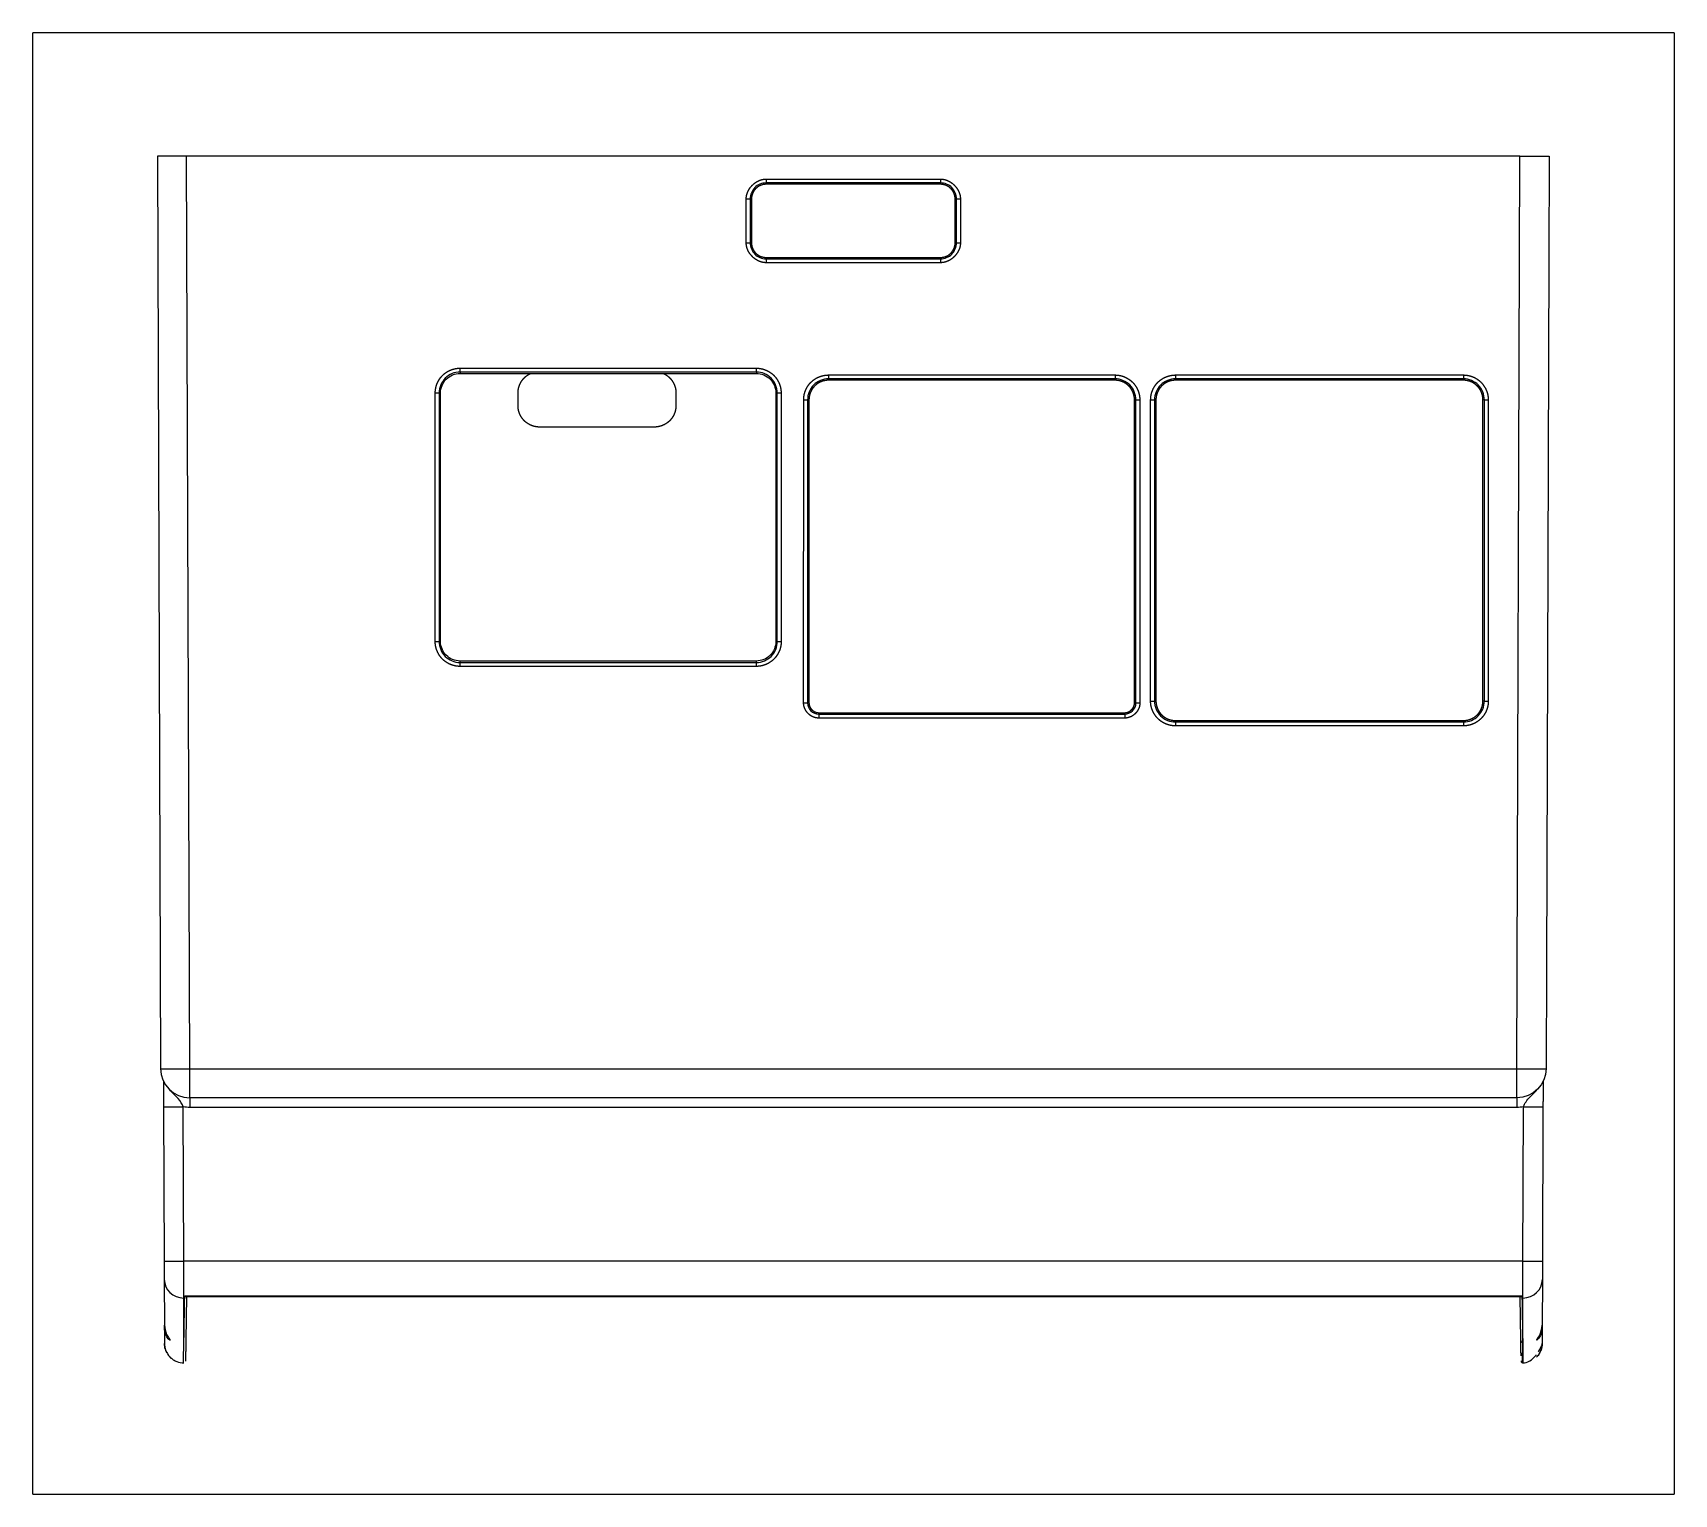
# Model space of a CAD drawing. Header units: inches. Extents: x 0 to 1189, y 0 to 841.
# Drawn here: x 826.6 to 911.3, y 306 to 381.3 of the extents above; entities that cross this region are included whole.
import ezdxf

# ---------------------------------------------------------------- set-up
doc = ezdxf.new("R2010")
doc.units = ezdxf.units.IN
doc.header["$MEASUREMENT"] = 0
doc.layers.add('1', color=7, linetype='Continuous', true_color=0xffffff)

msp = doc.modelspace()

# ---------------------------------------------------------------- linework, layer by layer
at = {"layer": '1', "color": 251}
for p, q in [((911.2718, 381.3401), (826.6493, 381.3401)), ((826.6493, 306.0183), (826.6493, 381.3401)), ((911.2718, 381.3401), (911.2718, 306.0183)), ((826.6493, 306.0183), (911.2718, 306.0183))]:
    msp.add_line(p, q, dxfattribs=at)
at = {"layer": '1', "color": 21}
for p, q in [((833.0728, 374.9901), (833.237, 327.9508)), ((834.5802, 374.9901), (833.0728, 374.9901)), ((903.3223, 374.9901), (834.5802, 374.9901)), ((834.7445, 327.9495), (834.5802, 374.9901)), ((903.1581, 327.9495), (903.3223, 374.9901)), ((903.3223, 374.9901), (904.8298, 374.9901)), ((904.8298, 374.9901), (904.6656, 327.9508)), ((864.4539, 373.8021), (873.4486, 373.8021)), ((864.4539, 373.8021), (864.4539, 373.6023)), ((864.4539, 373.6023), (864.4539, 373.5328)), ((873.4486, 373.6023), (864.4539, 373.6023)), ((873.4486, 373.5328), (864.4539, 373.5328)), ((873.4486, 373.8021), (873.4486, 373.6023)), ((873.4486, 373.6023), (873.4486, 373.5328)), ((863.4294, 370.5171), (863.4299, 372.7783)), ((863.6306, 372.7791), (863.6301, 370.5179)), ((863.6306, 372.7791), (863.7001, 372.7791)), ((863.7001, 372.7791), (863.7001, 370.5178)), ((874.2024, 370.5178), (874.2024, 372.7791)), ((874.2719, 372.7791), (874.2024, 372.7791)), ((874.2724, 370.5179), (874.2719, 372.7791)), ((874.4726, 372.7783), (874.4732, 370.5171)), ((863.6301, 370.5179), (863.7001, 370.5178)), ((874.2724, 370.5179), (874.2024, 370.5178)), ((864.4539, 369.7641), (873.4486, 369.7641)), ((864.4539, 369.6939), (864.4539, 369.7641)), ((864.4539, 369.6939), (864.4539, 369.4923)), ((864.4539, 369.6939), (873.4486, 369.6939)), ((873.4486, 369.4923), (864.4539, 369.4923)), ((873.4486, 369.6939), (873.4486, 369.7641)), ((873.4486, 369.6939), (873.4486, 369.4923)), ((848.6754, 363.856), (848.6754, 364.0558)), ((848.6754, 364.0558), (863.9514, 364.0558)), ((863.9514, 363.856), (863.9514, 364.0558)), ((848.6754, 363.856), (848.6754, 363.7843)), ((863.9514, 363.856), (848.6754, 363.856)), ((848.6754, 363.7843), (863.9514, 363.7843)), ((863.9514, 363.856), (863.9514, 363.7843)), ((867.6699, 363.7042), (867.6699, 363.5043)), ((867.6699, 363.7042), (882.4434, 363.7042)), ((867.6699, 363.5043), (867.6699, 363.4326)), ((882.4434, 363.5043), (867.6699, 363.5043)), ((882.4434, 363.4326), (867.6699, 363.4326)), ((882.4434, 363.7042), (882.4434, 363.5043)), ((882.4434, 363.5043), (882.4434, 363.4326)), ((885.5589, 363.7042), (885.5589, 363.5043)), ((885.5589, 363.7042), (900.4078, 363.7042)), ((885.5589, 363.5043), (885.5589, 363.4326)), ((900.4078, 363.5043), (885.5589, 363.5043)), ((900.4078, 363.4326), (885.5589, 363.4326)), ((900.4078, 363.7042), (900.4078, 363.5043)), ((900.4078, 363.5043), (900.4078, 363.4326)), ((847.3949, 349.9648), (847.3978, 362.7786)), ((847.5986, 362.7794), (847.5956, 349.9656)), ((847.5986, 362.7794), (847.6704, 362.7793)), ((847.6704, 349.9656), (847.6704, 362.7793)), ((851.6653, 362.1261), (851.6653, 362.7793)), ((859.8058, 362.7793), (859.8058, 362.1261)), ((865.0282, 362.7794), (864.9564, 362.7793)), ((864.9564, 362.7793), (864.9564, 349.9656)), ((865.0311, 349.9656), (865.0282, 362.7794)), ((865.2289, 362.7786), (865.2319, 349.9648)), ((866.3887, 346.7991), (866.3923, 362.4268)), ((866.593, 362.4276), (866.5894, 346.7999)), ((866.593, 362.4276), (866.6649, 362.4276)), ((866.6649, 362.4276), (866.6649, 346.7998)), ((883.4484, 346.7998), (883.4484, 362.4276)), ((883.5203, 362.4276), (883.4484, 362.4276)), ((883.5239, 346.7999), (883.5203, 362.4276)), ((883.721, 362.4268), (883.7246, 346.7991)), ((884.2777, 346.8996), (884.2813, 362.4268)), ((884.482, 362.4276), (884.4784, 346.9004)), ((884.482, 362.4276), (884.5539, 362.4276)), ((884.5539, 362.4276), (884.5539, 346.9003)), ((901.4128, 346.9003), (901.4128, 362.4276)), ((901.4847, 362.4276), (901.4128, 362.4276)), ((901.4882, 346.9004), (901.4847, 362.4276)), ((901.6854, 362.4268), (901.6889, 346.8996)), ((858.7003, 361.0206), (852.7708, 361.0206)), ((847.5956, 349.9656), (847.6704, 349.9656)), ((865.0311, 349.9656), (864.9564, 349.9656)), ((863.9514, 348.9606), (848.6754, 348.9606)), ((848.6754, 348.8857), (848.6754, 348.9606)), ((848.6754, 348.8857), (863.9514, 348.8857)), ((848.6754, 348.6841), (848.6754, 348.8857)), ((863.9514, 348.6841), (848.6754, 348.6841)), ((863.9514, 348.8857), (863.9514, 348.9606)), ((863.9514, 348.6841), (863.9514, 348.8857)), ((866.5894, 346.7999), (866.6649, 346.7998)), ((867.1674, 346.2973), (882.9459, 346.2973)), ((867.1674, 346.2218), (867.1674, 346.2973)), ((867.1674, 346.2218), (882.9459, 346.2218)), ((867.1674, 346.2218), (867.1674, 346.0202)), ((882.9459, 346.2218), (882.9459, 346.2973)), ((882.9459, 346.2218), (882.9459, 346.0202)), ((883.5239, 346.7999), (883.4484, 346.7998)), ((884.4784, 346.9004), (884.5539, 346.9003)), ((901.4882, 346.9004), (901.4128, 346.9003)), ((882.9459, 346.0202), (867.1674, 346.0202)), ((885.5589, 345.8953), (900.4078, 345.8953)), ((885.5589, 345.8197), (885.5589, 345.8953)), ((885.5589, 345.8197), (900.4078, 345.8197)), ((885.5589, 345.8197), (885.5589, 345.6181)), ((900.4078, 345.6181), (885.5589, 345.6181)), ((900.4078, 345.8197), (900.4078, 345.8953)), ((900.4078, 345.8197), (900.4078, 345.6181)), ((834.7445, 326.4486), (834.7445, 327.9495)), ((834.7445, 327.9495), (903.1581, 327.9495)), ((903.1581, 326.4486), (903.1581, 327.9495)), ((833.3946, 325.9856), (833.4223, 318.0291)), ((834.4273, 318.0238), (834.3996, 325.9803)), ((834.7445, 326.4486), (834.7445, 325.9505)), ((903.1581, 326.4486), (834.7445, 326.4486)), ((903.1581, 325.9505), (834.7445, 325.9505)), ((903.1581, 326.4486), (903.1581, 325.9505)), ((903.4752, 318.0238), (903.503, 325.9803)), ((904.508, 325.9856), (904.4802, 318.0291)), ((833.4223, 318.0291), (833.4257, 317.0815)), ((903.4752, 318.0238), (834.4273, 318.0238)), ((904.4802, 318.0291), (904.4769, 317.0815)), ((833.4257, 317.0815), (833.4339, 314.7224)), ((904.4769, 317.0815), (904.4686, 314.7224)), ((834.4785, 316.1288), (834.4306, 316.1288)), ((834.4394, 316.2078), (903.4632, 316.2078)), ((834.4785, 316.1288), (834.4802, 316.233)), ((834.4802, 316.233), (903.4223, 316.233)), ((834.5789, 316.2226), (834.539, 313.9349)), ((903.3635, 313.9349), (903.3236, 316.2226)), ((903.4223, 316.233), (903.4241, 316.1288)), ((903.4719, 316.1288), (903.4241, 316.1288)), ((833.4343, 314.6015), (833.4339, 314.7227)), ((833.4343, 314.6015), (833.4372, 313.7831)), ((833.4504, 314.6016), (833.4354, 314.6015)), ((904.4682, 314.6015), (904.4633, 314.6015)), ((904.4682, 314.6015), (904.4654, 313.7831)), ((904.4686, 314.7225), (904.4682, 314.6015)), ((903.4604, 312.7806), (903.464, 313.8393))]:
    msp.add_line(p, q, dxfattribs=at)
msp.add_arc((834.7445, 327.9561), 1.5075, 180.2, 270, dxfattribs=at)
at = {"layer": '1', "color": 21, "extrusion": (0, 0, -1)}
msp.add_arc((-903.1581, 327.9561), 1.5075, 180.2, 270, dxfattribs=at)
at = {"layer": '1', "color": 21}
for centre, major_axis, ratio, start_param, end_param in [((863.4299, 372.7792), (-0.201, 0), 0.0043633, 1.5707973, 3.0892323), ((874.4726, 372.7792), (-0.201, 0), 0.0043633, 0.0523604, 1.5707953), ((863.4294, 370.518), (-0.201, 0), 0.0043633, 1.5707973, 3.0892323), ((874.4731, 370.518), (-0.201, 0), 0.0043633, 0.0523604, 1.5707953), ((847.3979, 362.7795), (0.201, 0), 0.0043633, 4.71239, 6.2308249), ((865.2289, 362.7795), (0.201, 0), 0.0043633, 3.193953, 4.712388), ((866.3923, 362.4277), (0.201, 0), 0.0043633, 4.71239, 6.2308249), ((883.721, 362.4277), (0.201, 0), 0.0043633, 3.193953, 4.712388), ((884.2813, 362.4277), (0.201, 0), 0.0043633, 4.71239, 6.2308249), ((901.6853, 362.4277), (0.201, 0), 0.0043633, 3.193953, 4.712388), ((847.395, 349.9657), (0.201, 0), 0.0043633, 4.71239, 6.2308249), ((865.2318, 349.9657), (0.201, 0), 0.0043633, 3.193953, 4.712388), ((866.3887, 346.8), (0.201, 0), 0.0043633, 4.71239, 6.2308249), ((883.7245, 346.8), (0.201, 0), 0.0043633, 3.193953, 4.712388), ((884.2778, 346.9005), (0.201, 0), 0.0043633, 4.71239, 6.2308249), ((901.6889, 346.9005), (0.201, 0), 0.0043633, 3.193953, 4.712388), ((834.7438, 327.9561), (-1.5075, -0.0053), 0.0043633, 0, 1.5707811), ((903.1587, 327.9561), (1.5075, -0.0053), 0.0043633, 4.7124042, 6.2831853), ((834.3989, 325.9891), (1.005, 0.0035), 0.0087265, 3.1415927, 4.7123585), ((903.5036, 325.9891), (-1.005, 0.0035), 0.0087265, 1.5708268, 3.1415927), ((834.4267, 318.0326), (1.005, 0.0035), 0.0087265, 3.1415927, 4.7123585), ((903.4758, 318.0326), (-1.005, 0.0035), 0.0087265, 1.5708268, 3.1415927), ((834.4306, 317.0851), (1.005, 0.0035), 0.9515413, 3.1415923, 4.7090672), ((903.4719, 317.0851), (-1.005, 0.0035), 0.9515413, 1.5741182, 3.141593), ((903.464, 313.9367), (-0.1005, -0.0018), 0.984696, 0, 1.5536101)]:
    msp.add_ellipse(centre, major_axis=major_axis, ratio=ratio, start_param=start_param, end_param=end_param, dxfattribs=at)
at = {"layer": '1', "color": 21, "extrusion": (0, 0, -1)}
for centre, major_axis, start_param, end_param in [((834.7445, 327.9605), (2.0021, -0.1781), 1.4820866, 1.6545249), ((903.1581, 327.9605), (2.01, 0), 1.398358, 1.5707963)]:
    msp.add_ellipse(centre, major_axis=major_axis, ratio=1, start_param=start_param, end_param=end_param, dxfattribs=at)
at = {"layer": '1', "color": 21}
for points, degree, knots in [([(863.4299, 372.7783), (863.4304, 372.9699), (863.5158, 373.158), (863.5978, 373.3384), (863.7439, 373.4854), (863.8897, 373.632), (864.071, 373.7152), (864.2595, 373.8017), (864.4539, 373.8021)], 2, [0, 0, 0, 0.25, 0.25, 0.5, 0.5, 0.75, 0.75, 1, 1, 1]), ([(864.4539, 373.6023), (864.2384, 373.6023), (864.0242, 373.5136), (863.7194, 373.2088), (863.6306, 372.9947), (863.6306, 372.7791)], 3, [0, 0, 0, 0, 0.5, 0.5, 1, 1, 1, 1]), ([(864.4539, 373.5328), (864.3801, 373.5327), (864.307, 373.518), (864.235, 373.5034), (864.1657, 373.4748), (864.0974, 373.4465), (864.0353, 373.4054), (863.9733, 373.3644), (863.9209, 373.3121), (863.8692, 373.2605), (863.8275, 373.1977), (863.7869, 373.1365), (863.7582, 373.0673), (863.7299, 372.999), (863.715, 372.926), (863.7002, 372.8534), (863.7001, 372.7791)], 2, [0, 0, 0, 0.125, 0.125, 0.25, 0.25, 0.375, 0.375, 0.5, 0.5, 0.625, 0.625, 0.75, 0.75, 0.875, 0.875, 1, 1, 1]), ([(873.4486, 373.8021), (873.6402, 373.8017), (873.8284, 373.7162), (874.0088, 373.6344), (874.1558, 373.4882), (874.3024, 373.3424), (874.3856, 373.1612), (874.4721, 372.9727), (874.4726, 372.7783)], 2, [0, 0, 0, 0.25, 0.25, 0.5, 0.5, 0.75, 0.75, 1, 1, 1]), ([(874.2719, 372.7791), (874.2719, 372.9947), (874.1831, 373.2088), (873.8783, 373.5136), (873.6641, 373.6023), (873.4486, 373.6023)], 3, [0, 0, 0, 0, 0.5, 0.5, 1, 1, 1, 1]), ([(874.2024, 372.7791), (874.2023, 372.8529), (874.1875, 372.926), (874.173, 372.998), (874.1443, 373.0673), (874.1161, 373.1356), (874.075, 373.1977), (874.0339, 373.2597), (873.9816, 373.3121), (873.93, 373.3638), (873.8672, 373.4054), (873.806, 373.4461), (873.7368, 373.4748), (873.6685, 373.5031), (873.5955, 373.518), (873.523, 373.5327), (873.4486, 373.5328)], 2, [0, 0, 0, 0.125, 0.125, 0.25, 0.25, 0.375, 0.375, 0.5, 0.5, 0.625, 0.625, 0.75, 0.75, 0.875, 0.875, 1, 1, 1]), ([(864.4539, 369.4923), (864.2622, 369.4928), (864.0739, 369.5783), (863.8933, 369.6603), (863.7462, 369.8066), (863.5995, 369.9525), (863.5163, 370.1339), (863.4298, 370.3226), (863.4294, 370.5171)], 2, [0, 0, 0, 0.25, 0.25, 0.5, 0.5, 0.75, 0.75, 1, 1, 1]), ([(863.6301, 370.5179), (863.6301, 370.3022), (863.7188, 370.0878), (864.0238, 369.7828), (864.2382, 369.694), (864.4539, 369.6939)], 3, [0, 0, 0, 0, 0.5, 0.5, 1, 1, 1, 1]), ([(863.7001, 370.5178), (863.7002, 370.444), (863.715, 370.3709), (863.7296, 370.299), (863.7582, 370.2297), (863.7864, 370.1614), (863.8275, 370.0993), (863.8686, 370.0373), (863.9209, 369.9849), (863.9725, 369.9332), (864.0353, 369.8915), (864.0965, 369.8509), (864.1657, 369.8222), (864.234, 369.7938), (864.307, 369.779), (864.3796, 369.7642), (864.4539, 369.7641)], 2, [0, 0, 0, 0.125, 0.125, 0.25, 0.25, 0.375, 0.375, 0.5, 0.5, 0.625, 0.625, 0.75, 0.75, 0.875, 0.875, 1, 1, 1]), ([(873.4486, 369.6939), (873.6643, 369.694), (873.8787, 369.7828), (874.1837, 370.0878), (874.2725, 370.3022), (874.2724, 370.5179)], 3, [0, 0, 0, 0, 0.5, 0.5, 1, 1, 1, 1]), ([(873.4486, 369.7641), (873.5224, 369.7642), (873.5955, 369.779), (873.6675, 369.7935), (873.7368, 369.8222), (873.8051, 369.8504), (873.8672, 369.8915), (873.9292, 369.9325), (873.9816, 369.9849), (874.0333, 370.0365), (874.075, 370.0993), (874.1156, 370.1604), (874.1443, 370.2297), (874.1727, 370.298), (874.1875, 370.3709), (874.2023, 370.4435), (874.2024, 370.5178)], 2, [0, 0, 0, 0.125, 0.125, 0.25, 0.25, 0.375, 0.375, 0.5, 0.5, 0.625, 0.625, 0.75, 0.75, 0.875, 0.875, 1, 1, 1]), ([(874.4732, 370.5171), (874.4727, 370.3254), (874.3873, 370.1371), (874.3053, 369.9565), (874.1591, 369.8094), (874.0132, 369.6626), (873.8318, 369.5794), (873.6431, 369.4928), (873.4486, 369.4923)], 2, [0, 0, 0, 0.25, 0.25, 0.5, 0.5, 0.75, 0.75, 1, 1, 1]), ([(847.3978, 362.7786), (847.398, 362.9033), (847.4231, 363.0279), (847.4478, 363.1502), (847.4962, 363.267), (847.5444, 363.3833), (847.6139, 363.4881), (847.6828, 363.592), (847.7721, 363.6813), (847.9497, 363.859), (848.1864, 363.9573), (848.3027, 364.0057), (848.4257, 364.0306), (848.5497, 364.0557), (848.6754, 364.0558)], 2, [0, 0, 0, 0.125, 0.125, 0.25, 0.25, 0.375, 0.375, 0.5, 0.5, 0.75, 0.75, 0.875, 0.875, 1, 1, 1]), ([(863.9514, 364.0558), (864.0761, 364.0557), (864.2007, 364.0306), (864.323, 364.006), (864.4398, 363.9576), (864.5561, 363.9094), (864.6609, 363.84), (864.7649, 363.7711), (864.8542, 363.6818), (865.0319, 363.5042), (865.1303, 363.2676), (865.1787, 363.1512), (865.2036, 363.0282), (865.2288, 362.9043), (865.2289, 362.7786)], 2, [0, 0, 0, 0.125, 0.125, 0.25, 0.25, 0.375, 0.375, 0.5, 0.5, 0.75, 0.75, 0.875, 0.875, 1, 1, 1]), ([(848.6754, 363.856), (848.3935, 363.856), (848.1134, 363.74), (847.7147, 363.3414), (847.5986, 363.0613), (847.5986, 362.7794)], 3, [0, 0, 0, 0, 0.5, 0.5, 1, 1, 1, 1]), ([(847.6704, 362.7793), (847.6704, 363.0425), (847.7787, 363.3039), (848.1508, 363.676), (848.4123, 363.7843), (848.6754, 363.7843)], 3, [0, 0, 0, 0, 0.5, 0.5, 1, 1, 1, 1]), ([(851.6653, 362.7793), (851.6654, 362.8875), (851.6871, 362.9948), (851.7085, 363.1006), (851.7504, 363.202), (851.792, 363.3024), (851.8521, 363.3933), (851.9125, 363.4844), (851.9891, 363.5611), (852.0649, 363.637), (852.1568, 363.698), (852.2355, 363.7502), (852.323, 363.7889)], 2, [0, 0, 0, 0.1702091, 0.1702091, 0.3404183, 0.3404183, 0.5106274, 0.5106274, 0.6808366, 0.6808366, 0.8510457, 0.8510457, 1, 1, 1]), ([(859.148, 363.7889), (859.2348, 363.7506), (859.3142, 363.698), (859.4053, 363.6377), (859.482, 363.5611), (859.5579, 363.4852), (859.6189, 363.3933), (859.6786, 363.3033), (859.7206, 363.202), (859.7622, 363.1016), (859.7839, 362.9948), (859.8057, 362.888), (859.8058, 362.7793)], 2, [0, 0, 0, 0.1488096, 0.1488096, 0.3190477, 0.3190477, 0.4892858, 0.4892858, 0.6595239, 0.6595239, 0.8297619, 0.8297619, 1, 1, 1]), ([(865.0282, 362.7794), (865.0282, 363.0613), (864.9121, 363.3414), (864.5134, 363.74), (864.2332, 363.856), (863.9514, 363.856)], 3, [0, 0, 0, 0, 0.5, 0.5, 1, 1, 1, 1]), ([(863.9514, 363.7843), (864.2145, 363.7843), (864.476, 363.676), (864.8481, 363.3039), (864.9564, 363.0425), (864.9564, 362.7793)], 3, [0, 0, 0, 0, 0.5, 0.5, 1, 1, 1, 1]), ([(866.3923, 362.4268), (866.3924, 362.5516), (866.4175, 362.6761), (866.4422, 362.7985), (866.4906, 362.9153), (866.5388, 363.0315), (866.6083, 363.1364), (866.6772, 363.2403), (866.7665, 363.3296), (866.9442, 363.5073), (867.1809, 363.6056), (867.2972, 363.654), (867.4202, 363.6789), (867.5442, 363.7041), (867.6699, 363.7042)], 2, [0, 0, 0, 0.125, 0.125, 0.25, 0.25, 0.375, 0.375, 0.5, 0.5, 0.75, 0.75, 0.875, 0.875, 1, 1, 1]), ([(867.6699, 363.5043), (867.388, 363.5044), (867.1078, 363.3883), (866.7091, 362.9897), (866.593, 362.7096), (866.593, 362.4276)], 3, [0, 0, 0, 0, 0.5, 0.5, 1, 1, 1, 1]), ([(867.6699, 363.4326), (867.5716, 363.4325), (867.474, 363.4128), (867.3779, 363.3933), (867.2857, 363.3552), (867.1944, 363.3174), (867.1118, 363.2627), (867.029, 363.2079), (866.9592, 363.1382), (866.8902, 363.0693), (866.8348, 362.9857), (866.7805, 362.904), (866.7423, 362.8118), (866.7045, 362.7206), (866.6847, 362.6235), (866.665, 362.5264), (866.6649, 362.4276)], 2, [0, 0, 0, 0.125, 0.125, 0.25, 0.25, 0.375, 0.375, 0.5, 0.5, 0.625, 0.625, 0.75, 0.75, 0.875, 0.875, 1, 1, 1]), ([(882.4434, 363.7042), (882.5681, 363.7041), (882.6927, 363.679), (882.815, 363.6543), (882.9318, 363.6059), (883.0481, 363.5577), (883.153, 363.4883), (883.2569, 363.4194), (883.3463, 363.3301), (883.524, 363.1525), (883.6224, 362.9159), (883.6707, 362.7995), (883.6957, 362.6765), (883.7209, 362.5526), (883.721, 362.4268)], 2, [0, 0, 0, 0.125, 0.125, 0.25, 0.25, 0.375, 0.375, 0.5, 0.5, 0.75, 0.75, 0.875, 0.875, 1, 1, 1]), ([(883.5203, 362.4276), (883.5202, 362.7096), (883.4042, 362.9897), (883.0054, 363.3883), (882.7253, 363.5044), (882.4434, 363.5043)], 3, [0, 0, 0, 0, 0.5, 0.5, 1, 1, 1, 1]), ([(883.4484, 362.4276), (883.4483, 362.5259), (883.4286, 362.6235), (883.4091, 362.7196), (883.371, 362.8118), (883.3332, 362.9031), (883.2785, 362.9857), (883.2237, 363.0685), (883.154, 363.1382), (883.0851, 363.2073), (883.0015, 363.2627), (882.9198, 363.317), (882.8276, 363.3552), (882.7364, 363.393), (882.6393, 363.4128), (882.5422, 363.4325), (882.4434, 363.4326)], 2, [0, 0, 0, 0.125, 0.125, 0.25, 0.25, 0.375, 0.375, 0.5, 0.5, 0.625, 0.625, 0.75, 0.75, 0.875, 0.875, 1, 1, 1]), ([(884.2813, 362.4268), (884.2814, 362.5516), (884.3065, 362.6761), (884.3312, 362.7985), (884.3796, 362.9153), (884.4278, 363.0315), (884.4973, 363.1364), (884.5662, 363.2403), (884.6555, 363.3296), (884.8332, 363.5073), (885.0699, 363.6056), (885.1862, 363.654), (885.3092, 363.6789), (885.4332, 363.7041), (885.5589, 363.7042)], 2, [0, 0, 0, 0.125, 0.125, 0.25, 0.25, 0.375, 0.375, 0.5, 0.5, 0.75, 0.75, 0.875, 0.875, 1, 1, 1]), ([(885.5589, 363.5043), (885.277, 363.5044), (884.9968, 363.3883), (884.5981, 362.9897), (884.482, 362.7096), (884.482, 362.4276)], 3, [0, 0, 0, 0, 0.5, 0.5, 1, 1, 1, 1]), ([(885.5589, 363.4326), (885.4606, 363.4325), (885.363, 363.4128), (885.2669, 363.3933), (885.1747, 363.3552), (885.0834, 363.3174), (885.0008, 363.2627), (884.918, 363.2079), (884.8482, 363.1382), (884.7792, 363.0693), (884.7238, 362.9857), (884.6695, 362.904), (884.6313, 362.8118), (884.5935, 362.7206), (884.5737, 362.6235), (884.554, 362.5264), (884.5539, 362.4276)], 2, [0, 0, 0, 0.125, 0.125, 0.25, 0.25, 0.375, 0.375, 0.5, 0.5, 0.625, 0.625, 0.75, 0.75, 0.875, 0.875, 1, 1, 1]), ([(900.4078, 363.7042), (900.5325, 363.7041), (900.6571, 363.679), (900.7794, 363.6543), (900.8962, 363.6059), (901.0125, 363.5577), (901.1174, 363.4883), (901.2213, 363.4194), (901.3106, 363.3301), (901.4884, 363.1525), (901.5867, 362.9159), (901.6351, 362.7995), (901.6601, 362.6765), (901.6852, 362.5526), (901.6854, 362.4268)], 2, [0, 0, 0, 0.125, 0.125, 0.25, 0.25, 0.375, 0.375, 0.5, 0.5, 0.75, 0.75, 0.875, 0.875, 1, 1, 1]), ([(901.4847, 362.4276), (901.4846, 362.7096), (901.3685, 362.9897), (900.9698, 363.3883), (900.6896, 363.5044), (900.4078, 363.5043)], 3, [0, 0, 0, 0, 0.5, 0.5, 1, 1, 1, 1]), ([(901.4128, 362.4276), (901.4127, 362.5259), (901.3929, 362.6235), (901.3735, 362.7196), (901.3353, 362.8118), (901.2976, 362.9031), (901.2429, 362.9857), (901.1881, 363.0685), (901.1184, 363.1382), (901.0495, 363.2073), (900.9659, 363.2627), (900.8841, 363.317), (900.792, 363.3552), (900.7008, 363.393), (900.6036, 363.4128), (900.5066, 363.4325), (900.4078, 363.4326)], 2, [0, 0, 0, 0.125, 0.125, 0.25, 0.25, 0.375, 0.375, 0.5, 0.5, 0.625, 0.625, 0.75, 0.75, 0.875, 0.875, 1, 1, 1]), ([(852.7708, 361.0206), (852.6626, 361.0207), (852.5553, 361.0424), (852.4495, 361.0638), (852.3481, 361.1057), (852.2477, 361.1473), (852.1568, 361.2075), (852.0657, 361.2678), (851.9891, 361.3444), (851.9131, 361.4203), (851.8521, 361.5122), (851.7924, 361.6021), (851.7504, 361.7035), (851.7088, 361.8038), (851.6871, 361.9106), (851.6654, 362.0175), (851.6653, 362.1261)], 2, [0, 0, 0, 0.125, 0.125, 0.25, 0.25, 0.375, 0.375, 0.5, 0.5, 0.625, 0.625, 0.75, 0.75, 0.875, 0.875, 1, 1, 1]), ([(859.8058, 362.1261), (859.8057, 362.018), (859.7839, 361.9106), (859.7625, 361.8048), (859.7206, 361.7035), (859.6791, 361.603), (859.6189, 361.5122), (859.5586, 361.4211), (859.482, 361.3444), (859.4061, 361.2684), (859.3142, 361.2075), (859.2242, 361.1478), (859.1229, 361.1057), (859.0225, 361.0641), (858.9157, 361.0424), (858.8089, 361.0207), (858.7003, 361.0206)], 2, [0, 0, 0, 0.125, 0.125, 0.25, 0.25, 0.375, 0.375, 0.5, 0.5, 0.625, 0.625, 0.75, 0.75, 0.875, 0.875, 1, 1, 1]), ([(848.6754, 348.6841), (848.5503, 348.6842), (848.4255, 348.7094), (848.3028, 348.7341), (848.1857, 348.7826), (848.0691, 348.8309), (847.964, 348.9006), (847.8598, 348.9696), (847.7703, 349.0592), (847.5921, 349.2373), (847.4936, 349.4746), (847.4452, 349.5912), (847.4202, 349.7146), (847.395, 349.8388), (847.3949, 349.9648)], 2, [0, 0, 0, 0.125, 0.125, 0.25, 0.25, 0.375, 0.375, 0.5, 0.5, 0.75, 0.75, 0.875, 0.875, 1, 1, 1]), ([(847.5956, 349.9656), (847.5956, 349.683), (847.7119, 349.402), (848.1117, 349.0021), (848.3927, 348.8857), (848.6754, 348.8857)], 3, [0, 0, 0, 0, 0.5, 0.5, 1, 1, 1, 1]), ([(848.6754, 348.9606), (848.4123, 348.9606), (848.1508, 349.0689), (847.7787, 349.441), (847.6704, 349.7025), (847.6704, 349.9656)], 3, [0, 0, 0, 0, 0.5, 0.5, 1, 1, 1, 1]), ([(864.9564, 349.9656), (864.9564, 349.7025), (864.8481, 349.441), (864.476, 349.0689), (864.2145, 348.9606), (863.9514, 348.9606)], 3, [0, 0, 0, 0, 0.5, 0.5, 1, 1, 1, 1]), ([(863.9514, 348.8857), (864.2341, 348.8857), (864.5151, 349.0021), (864.9148, 349.402), (865.0312, 349.683), (865.0311, 349.9656)], 3, [0, 0, 0, 0, 0.5, 0.5, 1, 1, 1, 1]), ([(865.2319, 349.9648), (865.2318, 349.8398), (865.2066, 349.7149), (865.1819, 349.5923), (865.1334, 349.4751), (865.0851, 349.3585), (865.0155, 349.2534), (864.9465, 349.1492), (864.857, 349.0597), (864.6789, 348.8815), (864.4416, 348.7829), (864.325, 348.7344), (864.2017, 348.7094), (864.0774, 348.6842), (863.9514, 348.6841)], 2, [0, 0, 0, 0.125, 0.125, 0.25, 0.25, 0.375, 0.375, 0.5, 0.5, 0.75, 0.75, 0.875, 0.875, 1, 1, 1]), ([(867.1674, 346.0202), (867.092, 346.0203), (867.0166, 346.0365), (866.943, 346.0523), (866.8724, 346.0833), (866.8035, 346.1135), (866.7396, 346.1574), (866.6777, 346.1999), (866.6231, 346.2544), (866.5135, 346.3639), (866.4521, 346.5034), (866.3889, 346.647), (866.3887, 346.7991)], 2, [0, 0, 0, 0.125, 0.125, 0.25, 0.25, 0.375, 0.375, 0.5, 0.5, 0.75, 0.75, 1, 1, 1]), ([(866.6649, 346.7998), (866.6651, 346.703), (866.7064, 346.6103), (866.7259, 346.5665), (866.7545, 346.5252), (866.7822, 346.4853), (866.8175, 346.4499), (866.8521, 346.4153), (866.8928, 346.387), (866.9331, 346.3589), (866.9779, 346.3389), (867.07, 346.2976), (867.1674, 346.2973)], 2, [0, 0, 0, 0.25, 0.25, 0.375, 0.375, 0.5, 0.5, 0.625, 0.625, 0.75, 0.75, 1, 1, 1]), ([(882.9459, 346.2973), (883.0427, 346.2976), (883.1354, 346.3389), (883.1793, 346.3584), (883.2205, 346.387), (883.2604, 346.4146), (883.2958, 346.4499), (883.3305, 346.4845), (883.3588, 346.5252), (883.3868, 346.5656), (883.4069, 346.6103), (883.4482, 346.7025), (883.4484, 346.7998)], 2, [0, 0, 0, 0.25, 0.25, 0.375, 0.375, 0.5, 0.5, 0.625, 0.625, 0.75, 0.75, 1, 1, 1]), ([(883.7246, 346.7991), (883.7245, 346.7237), (883.7083, 346.6483), (883.6925, 346.5748), (883.6616, 346.5041), (883.6314, 346.4352), (883.5875, 346.3713), (883.545, 346.3094), (883.4905, 346.2548), (883.381, 346.1451), (883.2415, 346.0837), (883.098, 346.0205), (882.9459, 346.0202)], 2, [0, 0, 0, 0.125, 0.125, 0.25, 0.25, 0.375, 0.375, 0.5, 0.5, 0.75, 0.75, 1, 1, 1]), ([(885.5589, 345.6181), (885.4337, 345.6182), (885.3088, 345.6434), (885.1861, 345.6682), (885.0689, 345.7167), (884.9523, 345.7651), (884.8471, 345.8348), (884.7429, 345.9038), (884.6533, 345.9934), (884.4751, 346.1716), (884.3765, 346.4091), (884.328, 346.5258), (884.303, 346.6492), (884.2778, 346.7735), (884.2777, 346.8996)], 2, [0, 0, 0, 0.125, 0.125, 0.25, 0.25, 0.375, 0.375, 0.5, 0.5, 0.75, 0.75, 0.875, 0.875, 1, 1, 1]), ([(884.4784, 346.9004), (884.4784, 346.6175), (884.5948, 346.3364), (884.9948, 345.9363), (885.276, 345.8198), (885.5589, 345.8197)], 3, [0, 0, 0, 0, 0.5, 0.5, 1, 1, 1, 1]), ([(884.5539, 346.9003), (884.554, 346.802), (884.5737, 346.7045), (884.5932, 346.6083), (884.6313, 346.5161), (884.669, 346.4249), (884.7238, 346.3422), (884.7786, 346.2594), (884.8482, 346.1897), (884.9172, 346.1207), (885.0008, 346.0652), (885.0825, 346.011), (885.1747, 345.9728), (885.2659, 345.9349), (885.363, 345.9152), (885.4601, 345.8955), (885.5589, 345.8953)], 2, [0, 0, 0, 0.125, 0.125, 0.25, 0.25, 0.375, 0.375, 0.5, 0.5, 0.625, 0.625, 0.75, 0.75, 0.875, 0.875, 1, 1, 1]), ([(900.4078, 345.8197), (900.6907, 345.8198), (900.9718, 345.9363), (901.3718, 346.3364), (901.4882, 346.6175), (901.4882, 346.9004)], 3, [0, 0, 0, 0, 0.5, 0.5, 1, 1, 1, 1]), ([(900.4078, 345.8953), (900.5061, 345.8955), (900.6036, 345.9152), (900.6998, 345.9346), (900.792, 345.9728), (900.8832, 346.0105), (900.9659, 346.0652), (901.0487, 346.12), (901.1184, 346.1897), (901.1874, 346.2586), (901.2429, 346.3422), (901.2971, 346.424), (901.3353, 346.5161), (901.3732, 346.6073), (901.3929, 346.7045), (901.4127, 346.8015), (901.4128, 346.9003)], 2, [0, 0, 0, 0.125, 0.125, 0.25, 0.25, 0.375, 0.375, 0.5, 0.5, 0.625, 0.625, 0.75, 0.75, 0.875, 0.875, 1, 1, 1]), ([(901.6889, 346.8996), (901.6889, 346.7744), (901.6637, 346.6495), (901.639, 346.5268), (901.5904, 346.4096), (901.5421, 346.293), (901.4725, 346.1878), (901.4034, 346.0836), (901.3138, 345.9939), (901.1357, 345.8156), (900.8983, 345.717), (900.7816, 345.6685), (900.6582, 345.6435), (900.5338, 345.6182), (900.4078, 345.6181)], 2, [0, 0, 0, 0.125, 0.125, 0.25, 0.25, 0.375, 0.375, 0.5, 0.5, 0.75, 0.75, 0.875, 0.875, 1, 1, 1]), ([(833.3899, 327.3233), (833.39, 327.3081), (833.3901, 327.2621), (833.3904, 327.1898), (833.3906, 327.1229), (833.3907, 327.0854), (833.3908, 327.0685), (833.3909, 327.0463), (833.391, 327.0063), (833.3912, 326.9374), (833.3916, 326.8333), (833.392, 326.7145), (833.3924, 326.6174), (833.3926, 326.5618), (833.3927, 326.5313), (833.3928, 326.5044), (833.3929, 326.469), (833.393, 326.4281), (833.3932, 326.3747), (833.3934, 326.3203), (833.3936, 326.2519), (833.3939, 326.1732), (833.3942, 326.0801), (833.3945, 326.0172), (833.3946, 325.9856)], 3, [0, 0, 0, 0, 0.0506393, 0.1480156, 0.213362, 0.234095, 0.2454855, 0.2589048, 0.2905476, 0.3447588, 0.4278146, 0.5328398, 0.6058363, 0.6299631, 0.6454786, 0.6671858, 0.6845133, 0.7164096, 0.7482856, 0.7893374, 0.822713, 0.8809557, 0.9400339, 1, 1, 1, 1]), ([(834.3996, 325.9803), (834.352, 326.1249), (834.2809, 326.2627), (834.0658, 326.4941), (833.972, 326.5803), (833.7878, 326.7647), (833.7001, 326.8679), (833.6933, 326.8755)], 3, [0, 0, 0, 0, 0.5, 0.5, 0.75, 0.75, 1, 1, 1, 1]), ([(903.5029, 325.9808), (903.5051, 325.9856), (903.5125, 326.0018), (903.529, 326.0468), (903.5663, 326.1344), (903.6625, 326.296), (903.8283, 326.4845), (904.0168, 326.6606), (904.1547, 326.8117), (904.1955, 326.8596), (904.2091, 326.8755)], 3, [0, 0, 0, 0, 0.0124503, 0.0418978, 0.1128291, 0.2380829, 0.4996957, 0.7516093, 0.9171116, 1, 1, 1, 1]), ([(904.5126, 327.3286), (904.5125, 327.2776), (904.5123, 327.2177), (904.5119, 327.1249), (904.5115, 327.0144), (904.5112, 326.9045), (904.5107, 326.7819), (904.5103, 326.6587), (904.5098, 326.528), (904.5094, 326.3953), (904.5089, 326.26), (904.5084, 326.1219), (904.508, 325.9856)], 2, [0, 0, 0, 0.1125708, 0.1125708, 0.2900566, 0.2900566, 0.4675425, 0.4675425, 0.6450283, 0.6450283, 0.8225142, 0.8225142, 1, 1, 1]), ([(903.4719, 316.1288), (903.4722, 316.1931), (903.4724, 316.2888), (903.473, 316.5337), (903.4733, 316.6829), (903.4738, 317.0202), (903.4741, 317.2084), (903.4746, 317.6056), (903.4749, 317.8145), (903.4752, 318.0238)], 3, [0, 0, 0, 0, 0.25, 0.25, 0.5, 0.5, 0.75, 0.75, 1, 1, 1, 1]), ([(834.4385, 313.8377), (834.439, 313.8629), (834.4398, 313.9133), (834.4412, 313.9922), (834.4426, 314.0736), (834.4441, 314.1577), (834.4456, 314.2445), (834.4472, 314.334), (834.4488, 314.4261), (834.4504, 314.5209), (834.4521, 314.6184), (834.4539, 314.7185), (834.4557, 314.8213), (834.4575, 314.9268), (834.4594, 315.0349), (834.4613, 315.1457), (834.4633, 315.2592), (834.4653, 315.3754), (834.4674, 315.4942), (834.4695, 315.6157), (834.4717, 315.7398), (834.4739, 315.8667), (834.4761, 315.9961), (834.4777, 316.0845), (834.4785, 316.1288)], 3, [0, 0, 0, 0, 0.045207, 0.0904376, 0.1356917, 0.1809694, 0.2262707, 0.2715956, 0.316944, 0.362316, 0.4077116, 0.4531308, 0.4985735, 0.5440399, 0.5895298, 0.6350432, 0.6805803, 0.7261409, 0.7717252, 0.817333, 0.8629644, 0.9086193, 0.9542979, 1, 1, 1, 1]), ([(834.4802, 316.233), (834.504, 316.2199), (834.5525, 316.1932), (834.5702, 316.2251), (834.5793, 316.2414)], 3, [0, 0, 0, 0, 0.4903183, 1, 1, 1, 1]), ([(903.3233, 316.2414), (903.3279, 316.2275), (903.3339, 316.2096), (903.3727, 316.2057), (903.4001, 316.2208), (903.4223, 316.233)], 3, [0, 0, 0, 0, 0.3968456, 0.5120761, 1, 1, 1, 1]), ([(903.4241, 316.1288), (903.4248, 316.0845), (903.4264, 315.9961), (903.4286, 315.8667), (903.4308, 315.7398), (903.433, 315.6157), (903.4351, 315.4942), (903.4372, 315.3754), (903.4392, 315.2592), (903.4412, 315.1457), (903.4431, 315.0349), (903.445, 314.9268), (903.4469, 314.8213), (903.4486, 314.7185), (903.4504, 314.6184), (903.4521, 314.5209), (903.4537, 314.4261), (903.4553, 314.334), (903.4569, 314.2445), (903.4584, 314.1577), (903.4599, 314.0736), (903.4613, 313.9922), (903.4627, 313.9133), (903.4636, 313.8629), (903.464, 313.8377)], 3, [0, 0, 0, 0, 0.0457021, 0.0913807, 0.1370357, 0.182667, 0.2282749, 0.2738591, 0.3194197, 0.3649568, 0.4104703, 0.4559602, 0.5014265, 0.5468692, 0.5922884, 0.637684, 0.683056, 0.7284044, 0.7737293, 0.8190306, 0.8643083, 0.9095624, 0.954793, 1, 1, 1, 1]), ([(833.4339, 314.7224), (833.4563, 314.5603), (833.4908, 314.3111), (833.6698, 314.0461), (833.7605, 313.9229), (833.6701, 313.9633), (833.5284, 314.16), (833.45, 314.3812), (833.4398, 314.5249), (833.4343, 314.6015)], 3, [0, 0, 0, 0, 0.2515244, 0.3865063, 0.5020277, 0.6278341, 0.7764009, 0.8806993, 1, 1, 1, 1]), ([(904.4682, 314.6015), (904.4505, 314.4592), (904.4212, 314.2239), (904.2498, 313.9862), (904.1122, 313.9012), (904.3946, 314.2279), (904.441, 314.5379), (904.4686, 314.7224)], 3, [0, 0, 0, 0, 0.2223802, 0.3676893, 0.4988186, 0.7015501, 1, 1, 1, 1]), ([(833.5572, 313.31), (833.547, 313.3289), (833.5263, 313.3706), (833.498, 313.4392), (833.4728, 313.5167), (833.4533, 313.6007), (833.44, 313.6902), (833.4381, 313.7518), (833.4372, 313.7831)], 3, [0, 0, 0, 0, 0.1357464, 0.2913355, 0.4564212, 0.6302956, 0.8119236, 1, 1, 1, 1]), ([(833.4372, 313.7831), (833.4374, 313.767), (833.438, 313.7353), (833.4416, 313.6884), (833.4471, 313.6432), (833.4544, 313.5998), (833.4631, 313.5584), (833.4731, 313.5191), (833.4841, 313.4821), (833.4959, 313.4474), (833.5081, 313.4151), (833.5349, 313.3507), (833.5818, 313.2616), (833.6406, 313.1778), (833.6843, 313.1252), (833.7126, 313.0942), (833.7282, 313.0783), (833.7315, 313.075), (833.7385, 313.068), (833.7325, 313.074)], 3, [0, 0, 0, 0, 0.0502728, 0.0992232, 0.1467145, 0.1926216, 0.2368318, 0.2792463, 0.3197805, 0.3583654, 0.3949477, 0.4294913, 0.5809748, 0.7220628, 0.8033813, 0.8736539, 0.9353934, 0.9923497, 1, 1, 1, 1]), ([(834.4195, 312.7824), (834.4162, 312.7793), (834.4126, 312.7751), (834.4157, 312.8942), (834.4297, 313.476), (834.4385, 313.8393)], 3, [0, 0, 0, 0, 0.0000289, 0.3755695, 1, 1, 1, 1]), ([(834.539, 313.9349), (834.5298, 313.4091), (834.5252, 313.1451), (834.5207, 312.8843), (834.5206, 312.8797)], 2, [0, 0, 0, 0.5002437, 0.5002437, 1, 1, 1]), ([(903.464, 313.8393), (903.4616, 313.1367), (903.4603, 312.7714), (903.4604, 312.7783), (903.4604, 312.7829), (903.4604, 312.7875)], 3, [0, 0, 0, 0, 0.9996332, 0.9996332, 1, 1, 1, 1]), ([(903.4604, 312.7806), (903.5741, 312.7667), (903.7957, 312.8463), (904.0373, 313.0424), (904.1551, 313.1901), (904.158, 313.1937)], 3, [0, 0, 0, 0, 0.5658766, 0.9991908, 1, 1, 1, 1]), ([(904.2879, 313.2158), (904.2763, 313.1989), (904.2521, 313.1659), (904.2183, 313.1252), (904.1899, 313.0942), (904.1716, 313.0755), (904.1658, 313.0698), (904.1694, 313.0733), (904.1794, 313.0835), (904.1962, 313.101), (904.2189, 313.1262), (904.2467, 313.1594), (904.2784, 313.2013), (904.3114, 313.2504), (904.3443, 313.3066), (904.3756, 313.3691), (904.4046, 313.4392), (904.4297, 313.5167), (904.4492, 313.6007), (904.4625, 313.6902), (904.4644, 313.7518), (904.4654, 313.7831)], 3, [0, 0, 0, 0, 0.0559601, 0.1165174, 0.168849, 0.214826, 0.2572409, 0.2955149, 0.3329158, 0.3710211, 0.4113184, 0.4550491, 0.5031411, 0.5562108, 0.6088758, 0.6653198, 0.7255713, 0.7895003, 0.8568328, 0.9271678, 1, 1, 1, 1]), ([(904.4654, 313.7831), (904.4651, 313.767), (904.4645, 313.7353), (904.4609, 313.6884), (904.4554, 313.6432), (904.4482, 313.5998), (904.4394, 313.5584), (904.4294, 313.5191), (904.4184, 313.4821), (904.4067, 313.4474), (904.3944, 313.4151), (904.3676, 313.3507), (904.3208, 313.2616), (904.2619, 313.1778), (904.2183, 313.1252), (904.1899, 313.0942), (904.1716, 313.0755), (904.1658, 313.0698), (904.1694, 313.0733), (904.1794, 313.0835), (904.1962, 313.101), (904.2189, 313.1262), (904.2467, 313.1594), (904.2784, 313.2013), (904.3114, 313.2504), (904.3414, 313.3016), (904.3591, 313.3362), (904.3666, 313.3519)], 3, [0, 0, 0, 0, 0.0330536, 0.0652377, 0.0964625, 0.1266457, 0.1557133, 0.1836001, 0.2102507, 0.2356197, 0.259672, 0.2823838, 0.3819819, 0.4747451, 0.5282107, 0.5744139, 0.6150066, 0.6524545, 0.6862463, 0.7192672, 0.7529102, 0.7884884, 0.8270979, 0.8695579, 0.9164128, 0.9629103, 1, 1, 1, 1]), ([(904.2731, 313.3584), (904.2755, 313.3623), (904.2876, 313.3817), (904.3042, 313.4092), (904.3303, 313.4562), (904.3403, 313.4747), (904.3501, 313.493), (904.3595, 313.511), (904.3681, 313.5278), (904.3797, 313.5509), (904.4, 313.5926), (904.4319, 313.661), (904.4502, 313.6998), (904.4613, 313.7259), (904.4653, 313.7187), (904.4644, 313.7404), (904.4643, 313.745)], 3, [0, 0, 0, 0, 0.0000084, 0.03184, 0.0373172, 0.042005, 0.0461743, 0.0502308, 0.054639, 0.0597921, 0.073296, 0.1165631, 0.2804609, 0.5624015, 0.9778401, 1, 1, 1, 1]), ([(833.7354, 313.0716), (833.7842, 313.0232), (833.8887, 312.9384), (834.1233, 312.8174), (834.3114, 312.7819), (834.4422, 312.7806)], 3, [0, 0, 0, 0, 0.2600568, 0.5189355, 1, 1, 1, 1]), ([(903.3819, 312.8823), (903.3823, 312.8695), (903.3876, 312.8448), (903.411, 312.8111), (903.4461, 312.789), (903.4716, 312.7839), (903.4848, 312.7835)], 3, [0, 0, 0, 0, 0.2356575, 0.4938409, 0.7559247, 1, 1, 1, 1])]:
    msp.add_open_spline(points, degree=degree, knots=knots, dxfattribs=at)
for points, degree in [([(904.8084, 368.8786), (904.8084, 368.8788), (904.8084, 368.879), (904.8084, 368.8792)], 3), ([(866.5894, 346.7999), (866.5894, 346.4973), (866.8647, 346.2218), (867.1674, 346.2218)], 3), ([(882.9459, 346.2218), (883.2486, 346.2218), (883.5239, 346.4973), (883.5239, 346.7999)], 3), ([(834.4306, 316.1288), (834.4302, 316.3919), (834.4288, 317.168), (834.4273, 318.0238)], 3), ([(834.4385, 313.8393), (834.4366, 314.3906), (834.434, 315.1553), (834.4306, 316.1288)], 3), ([(903.464, 313.8377), (903.4666, 314.3893), (903.4692, 315.1554), (903.4719, 316.1288)], 3), ([(833.4378, 314.6015), (833.4392, 314.5657)], 1), ([(904.4596, 314.476), (904.4601, 314.5479)], 1), ([(903.3773, 313.1456), (903.3727, 313.4093), (903.3635, 313.9349)], 2), ([(903.464, 313.8393), (903.4624, 313.3709), (903.4613, 313.0565), (903.4608, 312.8989)], 3)]:
    msp.add_open_spline(points, degree=degree, dxfattribs=at)

doc.saveas('drawing.dxf')
